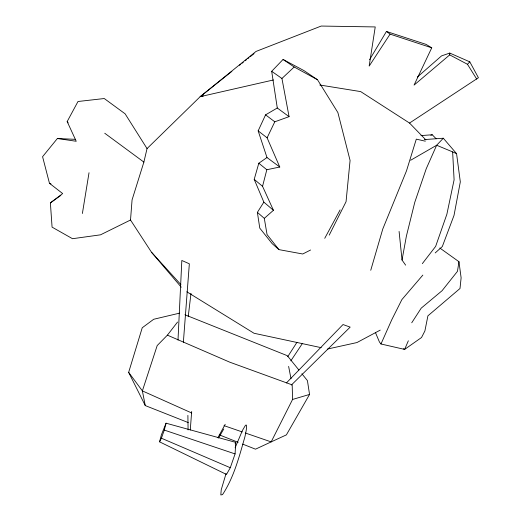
<?xml version="1.0" encoding="UTF-8"?>
<svg xmlns="http://www.w3.org/2000/svg" width="521" height="521" viewBox="0 0 521 521"><rect width="100%" height="100%" fill="white"/><g stroke="black" fill="none" stroke-linecap="round" stroke-linejoin="round"><path stroke-width="0.78" d="M369.584 59.713L386.439 31.455L426.035 44.376L431.74 47.815L414.052 85.118L449.708 54.887L449.766 53.07L441.554 55.89L417.354 77.043M178 340.102L181.829 260.461L189.344 263.808L183.366 342.277M235.075 453.921L235.752 442.375L166.069 423.195L161.367 434.898L159.563 441.834L226.485 474.442L230.289 467.728L235.075 453.921L164.291 430.085L166.069 423.195M190.269 430.02L191.682 411.479M181.282 287.201L151.52 252.268L130.517 220.012L132.067 199.895L143.881 162.09L147.039 148.583L200.188 96.672L256.013 51.442L321.203 26.05L375.231 26.936L369.168 66.082L390.099 34.119L431.74 47.815M188.218 316.722L190.992 293.356M439.822 248.016L458.962 261.711L457.464 271.33L442.062 290.718L421.215 308.145L411.74 322.779M82.383 213.499L89.026 172.725M405.631 265.15L402.03 260.018L406.38 236.169L414.775 202.311L426.224 168.771L436.65 145.248L443.299 138.221L456.572 153.649L460.317 181.888L454.025 215.368L442.316 246.557L435.198 252.926M310.575 250.008L302.734 253.994L278.904 249.618L267.052 234.548L264.303 218.364L273.44 210.289L262.551 186.316L266.824 169.735L279.77 167.013L267.104 137.831L258.155 130.869L265.567 114.848L277.289 108.01L289.064 116.665L274.788 121.797L267.104 137.831M273.44 210.289L263.847 202.141L254.209 179.367L258.807 163.236L266.986 157.531L279.77 167.013M370.744 270.282L382.779 228.999L406.491 170.855L416.299 139.146L425.331 141.184M188.302 422.603L145.261 405.579L128.648 372.359L142.24 327.768L153.708 319.262L179.608 313.134M226.055 473.582L221.223 489.779L220.813 494.95L222.532 494.624C233.942 477.295 239.23 456.598 244.909 436.832A38.912 3.263 -72.5 0 0 245.183 425.774L242.467 430.379L235.101 447.852M159.563 441.834L161.393 438.207L164.291 430.085M235.127 443.84L235.752 442.375M408.347 340.786L404.628 349.402L380.981 343.99L379.444 342.01L375.413 332.476M380.981 343.99L391.753 319.79L401.886 299.588L422.844 275.095M329.213 235.127L346.055 201.686L350.079 160.416L337.882 112.562L317.51 79.746L303.99 70.615L283.066 59.453L271.688 71.305L277.289 108.01M145.261 405.579L142.376 390.893L157.192 345.566L167.397 335.153L229.768 362.18L292.19 384.895L292.568 399.451L271.161 441.899L255.505 449.18L242.669 444.107M130.517 220.012L100.507 234.828L72.517 238.709L52.074 227.136L50.387 202.877L62.663 193.565L49.469 183.288L42.579 156.691L57.382 138.521L76.229 141.269L67.17 121.575L78 101.497L104.265 98.534L125.105 113.806L147.039 148.583M324.739 238.312L340.122 209.898M217.882 437.751L225.202 424.276M301.9 373.752L307.423 380.604L309.546 394.443L286.394 434.872L271.161 441.899L245.3 432.984M218.514 438.076L223.763 428.985M278.904 249.618L272.157 243.633L259.777 228.126L257.381 212.366L263.847 202.141M287.722 356.69L296.944 342.323M290.835 360.851L302.493 343.346M422.336 263.633L435.647 246.381L446.881 214.222L454.097 179.849L452.638 151.898L436.65 145.248L410.626 160.273M167.397 335.153L177.544 322.05M449.708 54.887L467.467 64.278L469.805 61.856L478.421 77.746L409.532 123.054L360.675 91.598L319.803 85.001M286.387 382.961L343.013 324.544L350.164 327.116L291.356 385.058M289.064 116.665L281.939 78.476L294.189 66.994L317.51 79.746M273.434 79.967L200.188 96.672L231.871 71.37M239.478 65.294L240.748 64.285M242.011 63.275L243.281 62.259M245.183 60.742L246.453 59.733M247.716 58.717L248.986 57.707M250.249 56.691L254.053 53.656M50.387 202.877L60.859 195.395M380.226 330.119L356.944 342.558L327.546 349.031M430.802 135.284L432.254 134.77L436.142 138.768M292.568 399.451L309.546 394.443M200.188 96.672L203.353 95.949M420.981 135.59L432.254 134.77M424.341 139.595L443.299 138.221M57.382 138.521L75.493 139.341M321.223 347.676L254.033 333.264L186.837 291.793M223.997 425.637L242.252 431.935M219.263 434.846L238.136 442.316M184.909 314.756L287.325 355.693L298.885 370.014M49.469 183.288L50.96 183.906M161.393 438.207L230.289 467.728M449.766 53.07L469.805 61.856M452.638 151.898L456.572 153.649M191.754 413.003L142.376 390.893L128.648 372.359M403.469 348.744L404.628 349.402L421.528 337.517L424.895 330.952L427.91 315.837L460.01 288.491L461.118 277.817L458.962 261.711M283.066 59.453L294.189 66.994M271.688 71.305L281.939 78.476M386.439 31.455L390.099 34.119M104.747 133.246L143.881 162.09M265.567 114.848L274.788 121.797M258.807 163.236L266.824 169.735M254.209 179.367L262.551 186.316M257.381 212.366L264.303 218.364M409.532 123.054L425.898 139.947M151.52 252.268L180.885 284.603M67.17 121.575L68.153 122.865M467.467 64.278L476.754 79.133M258.155 130.869L266.986 157.531M288.627 366.406L291.005 378.734M402.03 260.018L399.093 231.441M187.886 415.387L188.088 429.942"/></g></svg>
